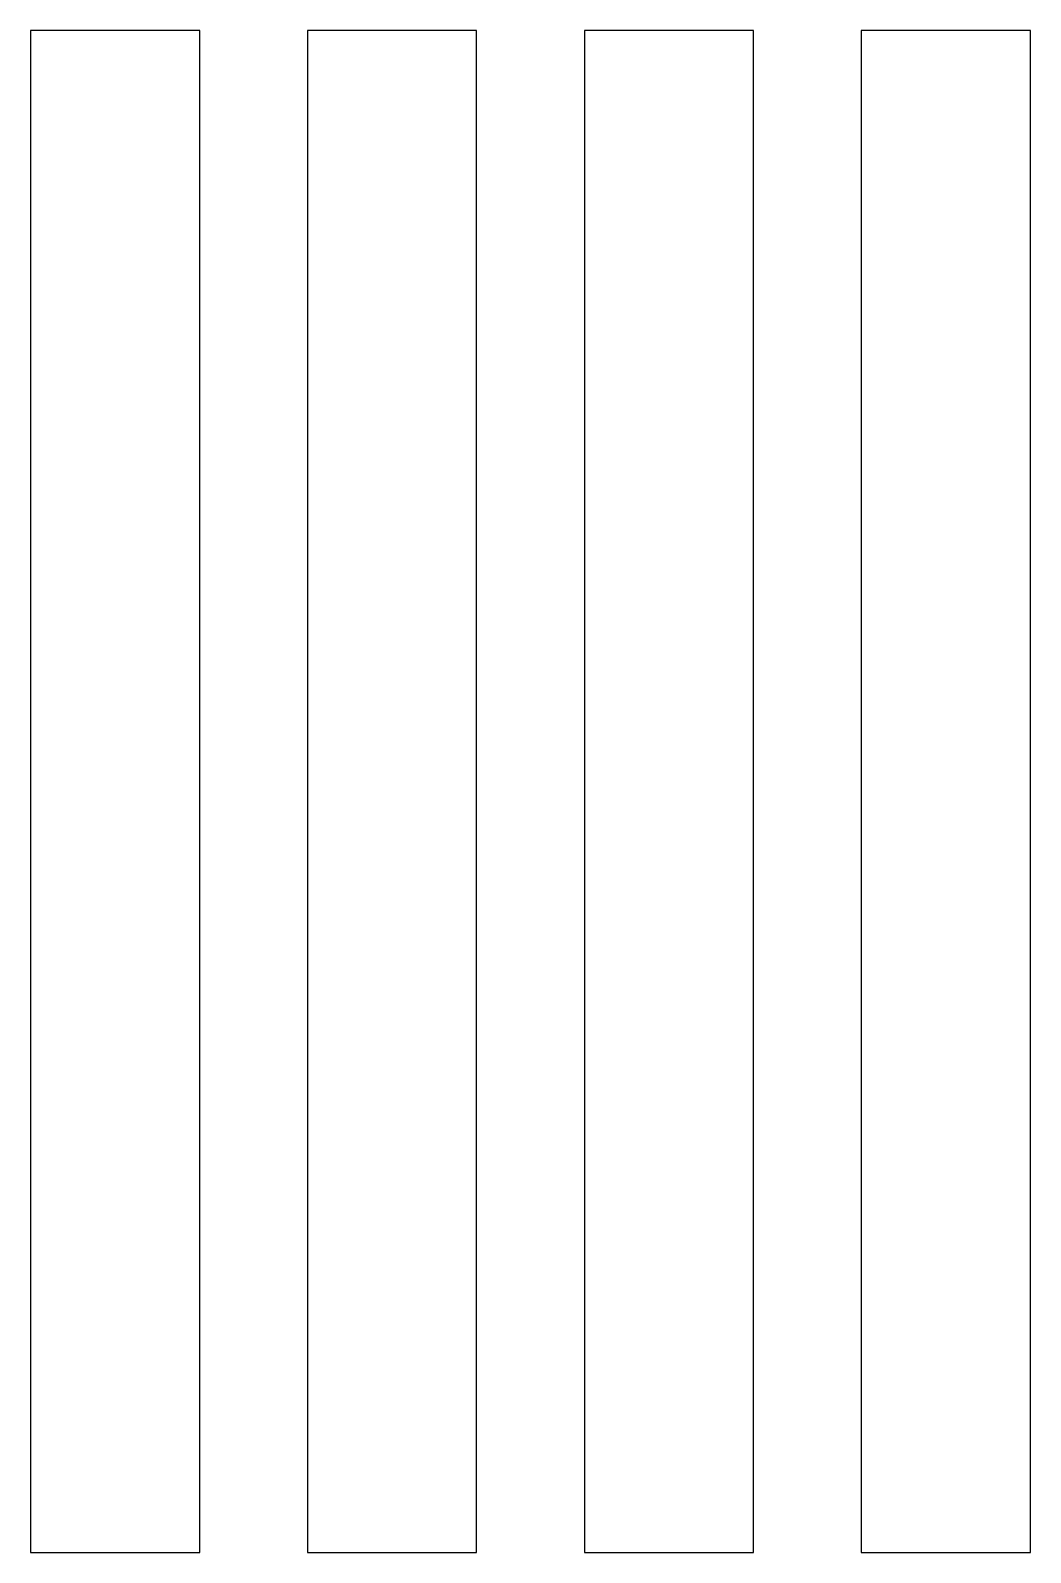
# Model space of a CAD drawing. Header units: metres. Extents: x -6.4 to 22.4, y -22 to 22.
import ezdxf

# ---------------------------------------------------------------- set-up
doc = ezdxf.new("R2010")
doc.units = ezdxf.units.M

msp = doc.modelspace()

# ---------------------------------------------------------------- linework, layer by layer
for p, q in [((-1.55531, 22), (-6.44467, 22)), ((-6.44467, 22), (-6.44467, -22)), ((-1.55531, -22), (-1.55531, 22)), ((6.44467, 22), (1.55531, 22)), ((1.55531, 22), (1.55531, -22)), ((6.44467, -22), (6.44467, 22)), ((14.4447, 22), (9.55531, 22)), ((9.55531, 22), (9.55531, -22)), ((14.4447, -22), (14.4447, 22)), ((22.4447, 22), (17.5553, 22)), ((17.5553, 22), (17.5553, -22)), ((22.4447, -22), (22.4447, 22)), ((-6.44467, -22), (-1.55531, -22)), ((1.55531, -22), (6.44467, -22)), ((9.55531, -22), (14.4447, -22)), ((17.5553, -22), (22.4447, -22))]:
    msp.add_line(p, q)

doc.saveas('drawing.dxf')
